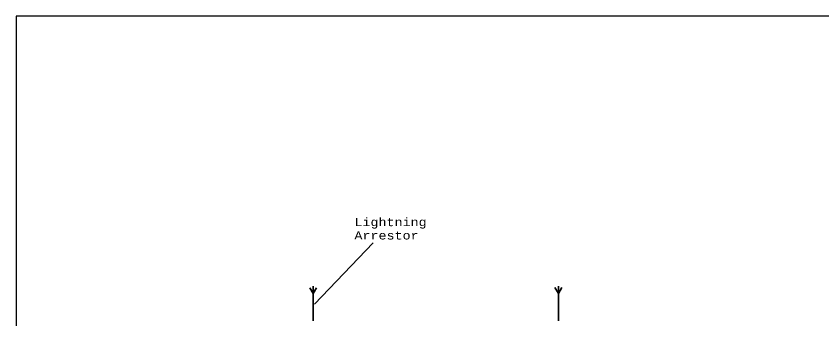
# Model space of a CAD drawing. Header units: millimetres. Extents: x 3554773 to 3850347, y -1853213 to -1653133.
# Drawn here: x 3554773 to 3650732, y -1689296 to -1653133 of the extents above; entities that cross this region are included whole.
import ezdxf

# ---------------------------------------------------------------- set-up
doc = ezdxf.new("R2010")
doc.units = ezdxf.units.MM
doc.header["$MEASUREMENT"] = 0
doc.set_wipeout_variables(frame=1)
doc.linetypes.add('Wipeout_Contour', pattern=[1000, 0, -1000])
for name, color, linetype in [('Lights', 1, 'Continuous'), ('Shell - Roof', 7, 'Continuous'), ('TITLE_BLOCK', 7, 'Continuous')]:
    doc.layers.add(name, color=color, linetype=linetype)
doc.layers.add('Shell - Roof_Pen_No__72', color=7, linetype='Continuous', lineweight=20, true_color=0xbf8080)
doc.layers.add('title', color=10, linetype='Continuous', lineweight=30)
doc.styles.add('GENERATED_STYLE_1', font='arial.ttf')
doc.styles.add('GENERATED_STYLE_4', font='comici.ttf')
doc.dimstyles.new('GENERATED_STYLE__9', dxfattribs={"dimtxt": 350, "dimasz": 350, "dimexe": 0.18, "dimexo": 0, "dimgap": 0.09, "dimtad": 1, "dimdec": 0, "dimzin": 0, "dimdsep": 46, "dimtxsty": 'GENERATED_STYLE_1', "dimcen": 0.09, "dimclrd": 256, "dimclre": 256, "dimclrt": 256, "dimadec": 0, "dimazin": 0, "dimtfac": 1, "dimtdec": 0, "dimtmove": 2, "dimatfit": 3, "dimfxl": 1, "dimtolj": 1, "dimtzin": 0, "dimlwd": -1, "dimlwe": -1, "dimarcsym": 0})

# ---------------------------------------------------------------- blocks, each defined once
blk = doc.blocks.new('Fill_11', base_point=(2062355, -947562))
at = {"color": 254, "linetype": 'Wipeout_Contour', "lineweight": 0, "ltscale": 20331142.60891676}
blk.add_wipeout([(3680688, -1724555), (3679150, -1724967), (3681567, -1725615), (3686700, -1725615), (3682745, -1724555)], dxfattribs=at).dxf.layer = 'Shell - Roof'

msp = doc.modelspace()

# ---------------------------------------------------------------- linework, layer by layer
at = {"color": 244, "lineweight": 35, "true_color": 0x991b1e}
for p, q in [((3590061, -1686061), (3589657, -1685360)), ((3590061, -1689310), (3590061, -1685193)), ((3590061, -1686061), (3590466, -1685360)), ((3619192, -1686047), (3618788, -1685346)), ((3619192, -1686047), (3619597, -1685346))]:
    msp.add_line(p, q, dxfattribs=at)
at = {"layer": 'title', "color": 0, "linetype": 'Continuous', "lineweight": -3}
for p, q in [((3812784, -1653133), (3554773, -1653144)), ((3554773, -1653144), (3554773, -1853213))]:
    msp.add_line(p, q, dxfattribs=at)

# ---------------------------------------------------------------- block references
at = {"layer": 'Shell - Roof_Pen_No__72', "linetype": 'Continuous', "xscale": 4.044305905627746, "yscale": 4.044305905627746, "zscale": 4.044305905627746}
msp.add_blockref('Fill_11', (-2934162, 1453104), dxfattribs=at)

# ---------------------------------------------------------------- texts
at = {"layer": 'TITLE_BLOCK', "color": 7, "insert": (3594961, -1677103), "char_height": 951.5, "width": 33203.1, "attachment_point": 1, "style": 'GENERATED_STYLE_4'}
msp.add_mtext('{\\fCourier New|b0|i0|c0|p49;Lightning\\PArrestor}', dxfattribs=at)

# ---------------------------------------------------------------- leaders
at = {"layer": 'Lights', "lineweight": 9}
msp.add_leader([(3590202, -1687328), (3597198, -1680052)], dimstyle='GENERATED_STYLE__9', override={"dimgap": 0.09, "dimtad": 0}, dxfattribs=at)

# ---------------------------------------------------------------- next in the draw order: linework, layer by layer
at = {"color": 244, "lineweight": 35, "true_color": 0x991b1e}
msp.add_line((3619192, -1689296), (3619192, -1685179), dxfattribs=at)

doc.saveas('drawing.dxf')
